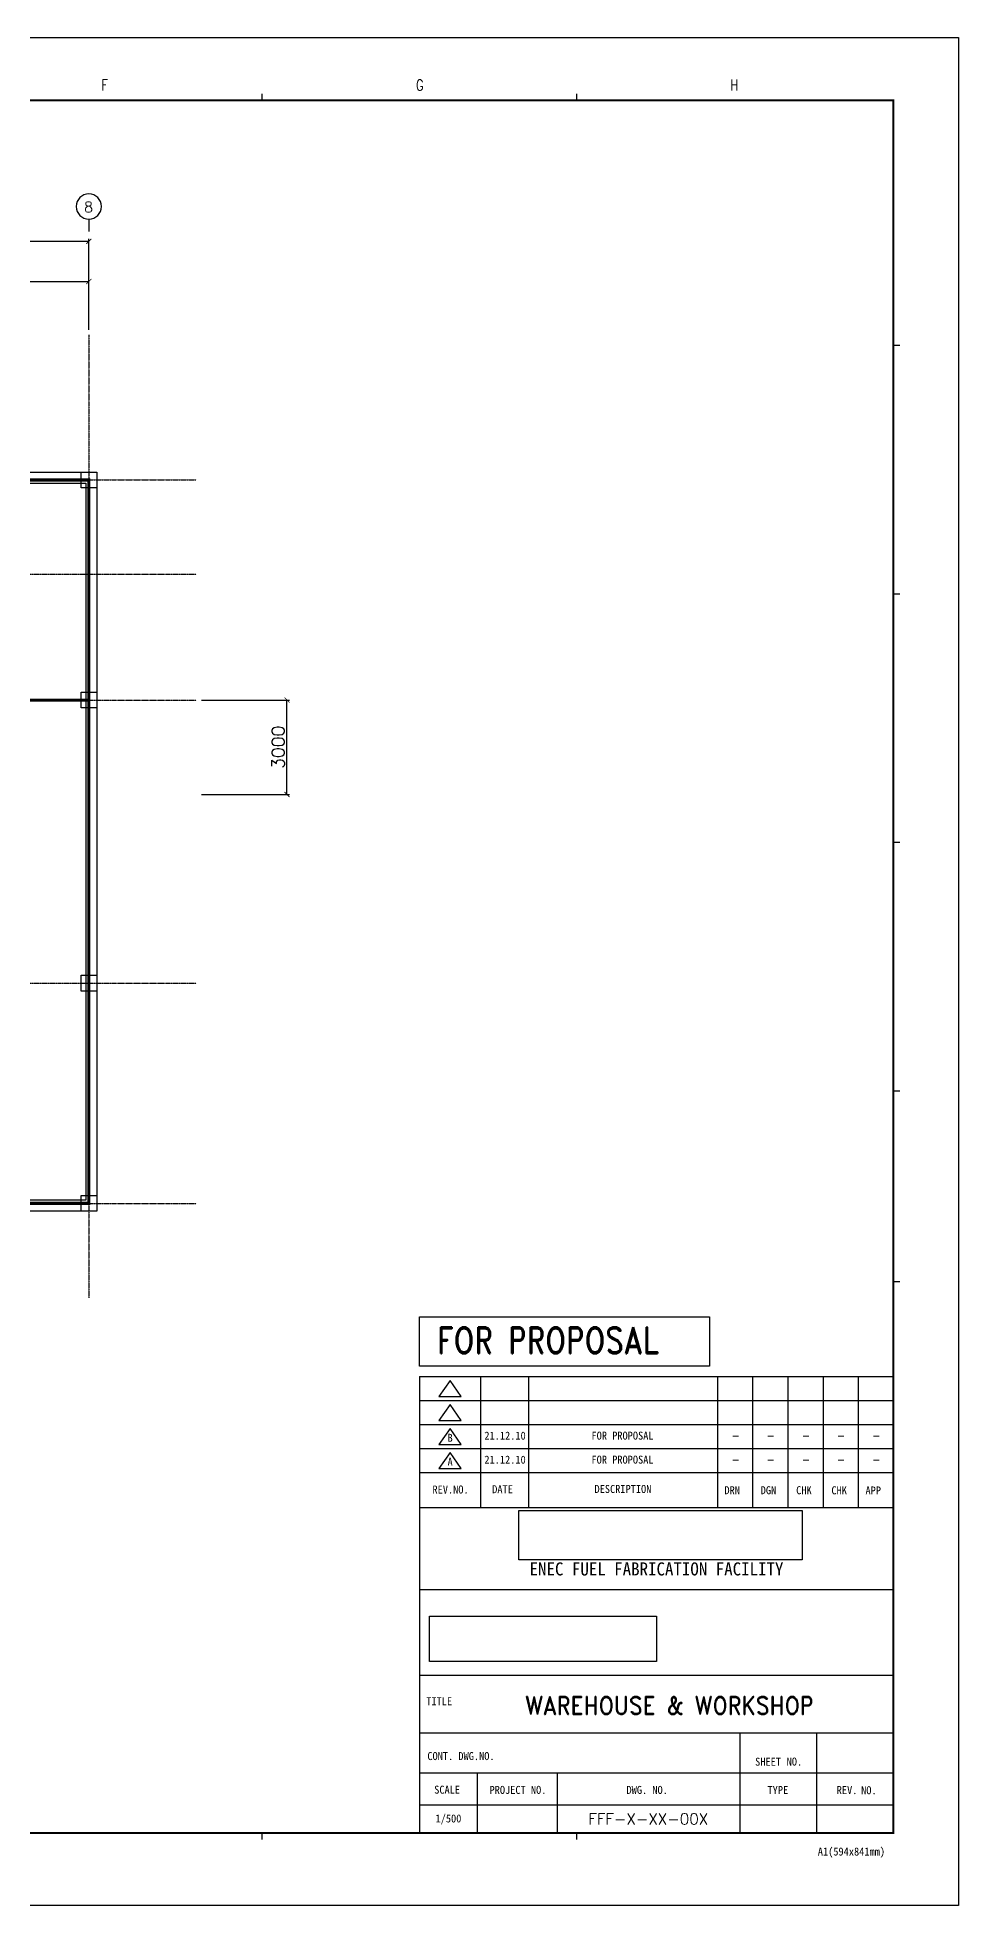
# Model space of a CAD drawing. Header units: millimetres. Extents: x -987 to 170303, y -109752 to 296645.
# Drawn here: x 53828 to 83113, y 107851 to 167251 of the extents above; entities that cross this region are included whole.
import ezdxf
from ezdxf.enums import TextEntityAlignment as Align

# ---------------------------------------------------------------- set-up
doc = ezdxf.new("R2010")
doc.units = ezdxf.units.MM
doc.header["$XCLIPFRAME"] = 2
doc.linetypes.add('AXES', pattern=[50.8, 31.75, -6.35, 6.35, -6.35])
doc.linetypes.add('CENTER', pattern=[2, 1.25, -0.25, 0.25, -0.25])
doc.layers.add('0 외형선', color=3, linetype='Continuous', lineweight=25)
doc.layers.add('TEXT', color=7, linetype='Continuous', lineweight=15)
for name, color, linetype in [('Center Line', 1, 'CENTER'), ('COL', 2, 'Continuous'), ('dim', 7, 'Continuous'), ('SYM', 7, 'Continuous'), ('TITLEBOX', 7, 'Continuous'), ('TXT', 2, 'Continuous')]:
    doc.layers.add(name, color=color, linetype=linetype)
doc.styles.add('RD20', font='ROMAND.SHX', dxfattribs={"width": 0.8, "height": 2})
doc.styles.add('RD6', font='ROMAND.shx', dxfattribs={"width": 0.83, "height": 6})
doc.styles.add('ROMAND', font='romand')
doc.styles.add('RomanS', font='romans.shx')
doc.styles.add('TBOX', font='romans.shx')
doc.styles.add('돋움체', font='')
doc.styles.get('돋움체').set_extended_font_data('DotumChe')
doc.dimstyles.new('HYUNDAI', dxfattribs={"dimscale": 120, "dimtxt": 3, "dimasz": 3, "dimexe": 1, "dimexo": 2, "dimgap": 1, "dimtad": 1, "dimdec": 0, "dimdsep": 46, "dimtxsty": 'RomanS', "dimcen": 0, "dimclrd": 256, "dimclre": 256, "dimclrt": 3, "dimadec": 0, "dimazin": 0, "dimtfac": 1, "dimtdec": 0, "dimtix": 1, "dimtmove": 2, "dimatfit": 3, "dimfxl": 1, "dimtvp": 1, "dimtolj": 1, "dimarcsym": 0})
picture_1 = doc.add_image_def('image1', size_in_pixel=(850, 283))
picture_2 = doc.add_image_def('image2.jpg', size_in_pixel=(500, 87))

# ---------------------------------------------------------------- blocks, each defined once
blk = doc.blocks.new('_ArchTick')
at = {"color": 0, "linetype": 'ByBlock', "const_width": 0.15}
blk.add_lwpolyline([(-0.5, -0.5), (0.5, 0.5)], dxfattribs=at)
blk = doc.blocks.new('*D53')
at = {"layer": 'Defpoints', "color": 0}
for p in [(55465, 160767), (13465, 157789), (55465, 157789)]:
    blk.add_point(p, dxfattribs=at)
at = {"layer": 'dim', "lineweight": -2}
for p, q in [((13465, 157949), (13465, 160847)), ((13465, 160767), (55465, 160767)), ((55465, 157949), (55465, 160847))]:
    blk.add_line(p, q, dxfattribs=at)
at = {"layer": 'dim', "lineweight": -2, "xscale": 160, "yscale": 160, "zscale": 160, "rotation": 180}
blk.add_blockref('_ArchTick', (13465, 160767), dxfattribs=at)
at = {"layer": 'dim', "lineweight": -2, "xscale": 160, "yscale": 160, "zscale": 160}
blk.add_blockref('_ArchTick', (55465, 160767), dxfattribs=at)
at = {"layer": 'dim', "color": 0, "insert": (34465, 161047), "char_height": 400, "attachment_point": 5, "style": 'RomanS', "bg_fill": 3, "box_fill_scale": 1.1, "bg_fill_color": 257, "bg_fill_transparency": 0}
blk.add_mtext('\\A1;42000', dxfattribs=at)
blk = doc.blocks.new('*D59')
at = {"layer": 'Defpoints', "color": 0}
for p in [(55465, 159488), (49465, 157789), (55465, 157789)]:
    blk.add_point(p, dxfattribs=at)
at = {"layer": 'dim', "lineweight": -2}
for p, q in [((49465, 157949), (49465, 159568)), ((49465, 159488), (55465, 159488)), ((55465, 157949), (55465, 159568))]:
    blk.add_line(p, q, dxfattribs=at)
at = {"layer": 'dim', "lineweight": -2, "xscale": 160, "yscale": 160, "zscale": 160, "rotation": 180}
blk.add_blockref('_ArchTick', (49465, 159488), dxfattribs=at)
at = {"layer": 'dim', "lineweight": -2, "xscale": 160, "yscale": 160, "zscale": 160}
blk.add_blockref('_ArchTick', (55465, 159488), dxfattribs=at)
at = {"layer": 'dim', "color": 0, "insert": (52465, 159768), "char_height": 400, "attachment_point": 5, "style": 'RomanS', "bg_fill": 3, "box_fill_scale": 1.1, "bg_fill_color": 257, "bg_fill_transparency": 0}
blk.add_mtext('\\A1;6000', dxfattribs=at)
blk = doc.blocks.new('*D77')
at = {"layer": 'Defpoints', "color": 0}
for p in [(58882, 146180), (61762, 146180), (58882, 143180)]:
    blk.add_point(p, dxfattribs=at)
at = {"layer": 'dim', "lineweight": -2}
for p, q in [((59042, 146180), (61842, 146180)), ((61762, 143180), (61762, 146180)), ((59042, 143180), (61842, 143180))]:
    blk.add_line(p, q, dxfattribs=at)
at = {"layer": 'dim', "lineweight": -2, "xscale": 160, "yscale": 160, "zscale": 160}
for p, rotation in [((61762, 146180), 90), ((61762, 143180), 270)]:
    blk.add_blockref('_ArchTick', p, dxfattribs=dict(at, rotation=rotation))
at = {"layer": 'dim', "color": 0, "insert": (61482, 144680), "char_height": 400, "attachment_point": 5, "rotation": 90, "style": 'RomanS', "bg_fill": 3, "box_fill_scale": 1.1, "bg_fill_color": 257, "bg_fill_transparency": 0}
blk.add_mtext('\\A1;3000', dxfattribs=at)
blk = doc.blocks.new('주열')
at = {"layer": 'SYM'}
blk.add_line((0, 600), (0, 0), dxfattribs=at)
blk.add_circle((0, 1200), 600, dxfattribs=at)

msp = doc.modelspace()

# ---------------------------------------------------------------- linework, layer by layer
msp.add_line((81039.2, 111060.4), (81039.2, 110144.6))
at = {"layer": '0 외형선', "linetype": 'Continuous'}
for points in [[(13215.2, 153429.8), (55715.2, 153429.8), (55715.2, 129929.8), (13215.2, 129929.8)], [(13565.2, 153079.8), (55365.2, 153079.8), (55365.2, 130279.8), (13565.2, 130279.8)]]:
    msp.add_lwpolyline(points, close=True, dxfattribs=at)
at = {"layer": '0 외형선', "linetype": 'Continuous', "const_width": 100}
for points in [[(43465.2, 153179.8), (55465.2, 153179.8), (55465.2, 146179.8), (43465.2, 146179.8)], [(43465.2, 146179.8), (55465.2, 146179.8), (55465.2, 130179.8), (43465.2, 130179.8)]]:
    msp.add_lwpolyline(points, close=True, dxfattribs=at)
at = {"layer": 'Center Line', "linetype": 'AXES'}
for p, q in [((8896.6, 153179.8), (58882.2, 153179.8)), ((8896.6, 150179.8), (58882.2, 150179.8)), ((8896.6, 146179.8), (58882.2, 146179.8)), ((8896.6, 137179.8), (58882.2, 137179.8)), ((8896.6, 130179.8), (58882.2, 130179.8))]:
    msp.add_line(p, q, dxfattribs=at)
at = {"layer": 'COL'}
for points in [[(55215.2, 152929.8), (55215.2, 153429.8), (55715.2, 153429.8), (55715.2, 152929.8)], [(55215.2, 145929.8), (55215.2, 146429.8), (55715.2, 146429.8), (55715.2, 145929.8)], [(55215.2, 136929.8), (55215.2, 137429.8), (55715.2, 137429.8), (55715.2, 136929.8)], [(55215.2, 129929.8), (55215.2, 130429.8), (55715.2, 130429.8), (55715.2, 129929.8)]]:
    msp.add_lwpolyline(points, close=True, dxfattribs=at)
at = {"layer": 'TITLEBOX', "color": 4, "linetype": 'Continuous'}
for p, q in [((60976.9, 165251.2), (60976.9, 165451.2)), ((60976.9, 165251.2), (60976.9, 165451.2)), ((70976.9, 165251.2), (70976.9, 165451.2)), ((70976.9, 165251.2), (70976.9, 165451.2)), ((81239.2, 157451.2), (81039.2, 157451.2)), ((81239.2, 149551.2), (81039.2, 149551.2)), ((81239.2, 141651.2), (81039.2, 141651.2)), ((81239.2, 133751.2), (81039.2, 133751.2)), ((81239.2, 127688.4), (81039.2, 127688.4)), ((60976.9, 109951), (60976.9, 110151)), ((60976.9, 109951), (60976.9, 110151)), ((70976.9, 109951), (70976.9, 110151))]:
    msp.add_line(p, q, dxfattribs=at)
at = {"layer": 'TITLEBOX', "color": 30, "linetype": 'Continuous'}
for p, q in [((65979, 126566.4), (75190.3, 126566.4)), ((65979, 125003.6), (65979, 126566.4)), ((75190.3, 126566.4), (75190.3, 125003.6)), ((75190.3, 125003.6), (65979, 125003.6)), ((70976.9, 109951), (70976.9, 110151))]:
    msp.add_line(p, q, dxfattribs=at)
at = {"layer": 'TITLEBOX'}
for p, q in [((65979, 124677.9), (81039.2, 124677.9)), ((65979, 124677.9), (65979, 110144.6)), ((65979, 124677.9), (81039.2, 124677.9)), ((65979, 124677.9), (65979, 110144.6)), ((66945.7, 124550.7), (66589.5, 124041.9)), ((66945.7, 124550.7), (66589.5, 124041.9)), ((67301.8, 124041.9), (66945.7, 124550.7)), ((67301.8, 124041.9), (66945.7, 124550.7)), ((67912.4, 124677.9), (67912.4, 120505.8)), ((67912.4, 124677.9), (67912.4, 120505.8)), ((69438.7, 124677.9), (69438.7, 120505.8)), ((69438.7, 124677.9), (69438.7, 120505.8)), ((75446.9, 124674.2), (75446.9, 120505.8)), ((75446.9, 124674.2), (75446.9, 120505.8)), ((76565.4, 124674.2), (76565.4, 120505.8)), ((76565.4, 124674.2), (76565.4, 120505.8)), ((77683.8, 124674.2), (77683.8, 120505.8)), ((77683.8, 124674.2), (77683.8, 120505.8)), ((78802.3, 124674.2), (78802.3, 120505.8)), ((78802.3, 124674.2), (78802.3, 120505.8)), ((79920.7, 124674.2), (79920.7, 120505.8)), ((79920.7, 124674.2), (79920.7, 120505.8)), ((65979, 123914.7), (81039.2, 123914.7)), ((65979, 123914.7), (81039.2, 123914.7)), ((66589.5, 124041.9), (67301.8, 124041.9)), ((66589.5, 124041.9), (67301.8, 124041.9)), ((66945.7, 123787.5), (66589.5, 123278.7)), ((66945.7, 123787.5), (66589.5, 123278.7)), ((67301.8, 123278.7), (66945.7, 123787.5)), ((67301.8, 123278.7), (66945.7, 123787.5)), ((65979, 123151.5), (81039.2, 123151.5)), ((65979, 123151.5), (81039.2, 123151.5)), ((66589.5, 123278.7), (67301.8, 123278.7)), ((66589.5, 123278.7), (67301.8, 123278.7)), ((66945.7, 123024.3), (66589.5, 122515.5)), ((66945.7, 123024.3), (66589.5, 122515.5)), ((67301.8, 122515.5), (66945.7, 123024.3)), ((67301.8, 122515.5), (66945.7, 123024.3)), ((65979, 122388.3), (81039.2, 122388.3)), ((65979, 122388.3), (81039.2, 122388.3)), ((66589.5, 122515.5), (67301.8, 122515.5)), ((66589.5, 122515.5), (67301.8, 122515.5)), ((66945.7, 122261.1), (66589.5, 121752.3)), ((66945.7, 122261.1), (66589.5, 121752.3)), ((67301.8, 121752.3), (66945.7, 122261.1)), ((67301.8, 121752.3), (66945.7, 122261.1)), ((65979, 121625.1), (81039.2, 121625.1)), ((65979, 121625.1), (81039.2, 121625.1)), ((66589.5, 121752.3), (67301.8, 121752.3)), ((66589.5, 121752.3), (67301.8, 121752.3)), ((65979, 120505.8), (81039.2, 120505.8)), ((65979, 120505.8), (81039.2, 120505.8)), ((65979, 117906.7), (81039.2, 117906.7)), ((65979, 117906.7), (81039.2, 117906.7)), ((65979, 115181.6), (81039.2, 115181.6)), ((65979, 115181.6), (81039.2, 115181.6)), ((65979, 113350), (81039.2, 113350)), ((65979, 113350), (81039.2, 113350)), ((76154.8, 113350), (76154.8, 110144.6)), ((76154.8, 113350), (76154.8, 110144.6)), ((78597, 113350), (78597, 110144.6)), ((78597, 113350), (78597, 110144.6)), ((65979, 112078), (81039.2, 112078)), ((65979, 112078), (81039.2, 112078)), ((67810.6, 112078), (67810.6, 110144.6)), ((67810.6, 112078), (67810.6, 110144.6)), ((70354.6, 112078), (70354.6, 110144.6)), ((70354.6, 112078), (70354.6, 110144.6)), ((65979, 111060.4), (81039.2, 111060.4)), ((65979, 111060.4), (81039.2, 111060.4))]:
    msp.add_line(p, q, dxfattribs=at)
at = {"layer": 'TITLEBOX', "color": 30}
msp.add_line((81039.2, 110144.6), (81039.2, 110159.7), dxfattribs=at)
at = {"layer": 'TITLEBOX', "color": 7}
msp.add_lwpolyline([(-986.8, 167251.2), (83113.2, 167251.2), (83113.2, 107851.2), (-986.8, 107851.2)], close=True, dxfattribs=at)
at = {"layer": 'TITLEBOX', "color": 4, "const_width": 70}
msp.add_lwpolyline([(1013.2, 165251.2), (81039.2, 165251.2), (81039.2, 110159.7), (1013.2, 110159.7)], close=True, dxfattribs=at)

# ---------------------------------------------------------------- texts
at = {"layer": 'SYM', "style": 'ROMAND'}
msp.add_text('8', height=336.4, dxfattribs=at).set_placement((55309.6, 161690))
at = {"layer": 'TEXT', "color": 7, "style": '돋움체'}
for s, height, p in [('B', 254.4, (66949, 122724.7)), ('21.12.10', 254.4, (68694.2, 122794.1)), ('FOR PROPOSAL', 254.396, (72428.6, 122794.1)), ('A', 254.4, (66949, 121961.6)), ('21.12.10', 254.4, (68694.2, 122030.9)), ('FOR PROPOSAL', 254.396, (72428.6, 122030.9))]:
    msp.add_text(s, height=height, dxfattribs=at).set_placement(p, align=Align.MIDDLE_CENTER)
msp.add_text('1/500', height=254.4, dxfattribs=at).set_placement((66894.8, 110602.5), align=Align.MIDDLE)
at = {"layer": 'TITLEBOX', "color": 4, "linetype": 'Continuous', "style": 'TBOX', "width": 0.75}
for s, p in [('F', (55863.9, 165557.7)), ('G', (65863.9, 165557.7)), ('H', (75863.9, 165557.7))]:
    msp.add_text(s, height=350, dxfattribs=at).set_placement(p)
at = {"layer": 'TITLEBOX', "style": '돋움체'}
for s, height, p in [('REV.NO.', 254.4, (66387.1, 120954.4)), ('REV.NO.', 254.4, (66387.1, 120954.4)), ('DATE', 254.4, (68285.4, 120964.5)), ('DATE', 254.4, (68285.4, 120964.5)), ('DESCRIPTION', 254.396, (71537.9, 120971.3)), ('DESCRIPTION', 254.396, (71537.9, 120971.3)), ('DRN', 254.4, (75668.2, 120931.4)), ('DRN', 254.4, (75668.2, 120931.4)), ('DGN', 254.4, (76822.1, 120931.4)), ('DGN', 254.4, (76822.1, 120931.4)), ('CHK', 254.4, (77948.6, 120931.4)), ('CHK', 254.4, (77948.6, 120931.4)), ('CHK', 254.4, (79069, 120928.6)), ('CHK', 254.4, (79069, 120928.6)), ('APP', 254.4, (80152.6, 120923.4)), ('APP', 254.4, (80152.6, 120923.4)), ('TITLE', 254.4, (66190, 114224.5)), ('TITLE', 254.4, (66190, 114224.5)), ('CONT. DWG.NO.', 254.396, (66224.7, 112479.8)), ('CONT. DWG.NO.', 254.396, (66224.7, 112479.8)), ('SHEET', 254.4, (76643.6, 112300.3)), ('SHEET', 254.4, (76643.6, 112300.3)), ('NO.', 254.4, (77646, 112304.1)), ('NO.', 254.4, (77646, 112304.1)), ('SCALE', 254.4, (66442.1, 111410.7)), ('SCALE', 254.4, (66442.1, 111410.7)), ('PROJECT NO.', 254.396, (68201.3, 111403.2)), ('PROJECT NO.', 254.396, (68201.3, 111403.2)), ('DWG. NO.', 254.4, (72555.1, 111403.2)), ('DWG. NO.', 254.4, (72555.1, 111403.2)), ('TYPE', 254.4, (77036.7, 111400.6)), ('TYPE', 254.4, (77036.7, 111400.6)), ('REV.', 254.4, (79238.2, 111397.9)), ('REV.', 254.4, (79238.2, 111397.9)), ('NO.', 254.4, (80014.6, 111393.2)), ('NO.', 254.4, (80014.6, 111393.2))]:
    msp.add_text(s, height=height, dxfattribs=at).set_placement(p)
at = {"layer": 'TITLEBOX', "color": 3, "style": '돋움체'}
msp.add_text('ENEC FUEL FABRICATION FACILITY', height=416.189, dxfattribs=at).set_placement((73509.1, 118556.5), align=Align.MIDDLE)
at = {"layer": 'TITLEBOX', "color": 0, "style": '돋움체'}
msp.add_text('A1(594x841mm)', height=254.396, dxfattribs=at).set_placement((78636.9, 109444.2))
at = {"layer": 'TXT', "color": 30, "linetype": 'Continuous', "style": 'RD6', "width": 0.83}
msp.add_text('FOR PROPOSAL', height=835.501, dxfattribs=at).set_placement((66529.6, 125406.7))
at = {"layer": 'TXT', "color": 7, "style": 'RD20', "width": 0.83}
for p in [(76022.1, 122654.7), (77140.6, 122654.7), (78259, 122654.7), (79377.5, 122654.7), (80495.9, 122654.7), (76022.1, 121891.5), (77140.6, 121891.5), (78259, 121891.5), (79377.5, 121891.5), (80495.9, 121891.5)]:
    msp.add_text('-', height=282.8, dxfattribs=at).set_placement(p, align=Align.CENTER)
at = {"layer": 'TXT', "color": 7, "style": 'ROMAND', "width": 0.9}
msp.add_text('WAREHOUSE & WORKSHOP', height=565.517, dxfattribs=at).set_placement((73918.7, 114213.2), align=Align.MIDDLE)
at = {"layer": 'TXT', "color": 7, "style": 'RD20'}
msp.add_text('FFF-X-XX-00X', height=353.448, dxfattribs=at).set_placement((73247.8, 110432.1), align=Align.CENTER)

# ---------------------------------------------------------------- pictures from other files: only their frames are drawn
image = msp.add_image(picture_2, insert=(69127.4, 118850.6), size_in_units=(9015.9, 1568.8))
image.dxf.flags = 7
image = msp.add_image(picture_1, insert=(66154.1, 114990.9), size_in_units=(7427.9, 2473.1))
image.set_boundary_path([(15.17, 45.797), (840.684, 210.9)])

# ---------------------------------------------------------------- next in the draw order: dimensions: what is measured, and where the dimension line sits
at = {"layer": 'dim'}
dim = msp.add_linear_dim(base=(55465.2, 160767.3), p1=(13465.2, 157789.4), p2=(55465.2, 157789.4), dimstyle='HYUNDAI', override={"dimscale": 80, "dimtxt": 5, "dimasz": 2, "dimpost": '\\X', "dimblk1": 'ArchTick', "dimblk2": 'ArchTick', "dimsah": 1, "dimclrt": 0, "dimtfill": 1}, dxfattribs=at)
dim.commit()
dim.dimension.update_dxf_attribs({"geometry": '*D53', "text_midpoint": (34465.2, 161047.3)})
dim = msp.add_linear_dim(base=(61762.2, 146179.8), p1=(58882.2, 143179.8), p2=(58882.2, 146179.8), angle=90, dimstyle='HYUNDAI', override={"dimscale": 80, "dimtxt": 5, "dimasz": 2, "dimpost": '\\X', "dimblk1": 'ArchTick', "dimblk2": 'ArchTick', "dimsah": 1, "dimclrt": 0, "dimtfill": 1}, dxfattribs=at)
dim.commit()
dim.dimension.update_dxf_attribs({"geometry": '*D77', "text_midpoint": (61482.2, 144679.8)})

# ---------------------------------------------------------------- next in the draw order: block references
at = {"layer": 'SYM', "xscale": -0.6666666666666666, "yscale": 0.6666666666666666, "zscale": 0.6666666666666666, "rotation": 359.9999999999999}
msp.add_blockref('주열', (55465.2, 161074.2), dxfattribs=at)

# ---------------------------------------------------------------- next in the draw order: dimensions: what is measured, and where the dimension line sits
at = {"layer": 'dim'}
dim = msp.add_linear_dim(base=(55465.2, 159487.8), p1=(49465.2, 157789.4), p2=(55465.2, 157789.4), dimstyle='HYUNDAI', override={"dimscale": 80, "dimtxt": 5, "dimasz": 2, "dimpost": '\\X', "dimblk1": 'ArchTick', "dimblk2": 'ArchTick', "dimsah": 1, "dimclrt": 0, "dimtfill": 1}, dxfattribs=at)
dim.commit()
dim.dimension.update_dxf_attribs({"geometry": '*D59', "text_midpoint": (52465.2, 159767.8)})

# ---------------------------------------------------------------- next in the draw order: linework, layer by layer
at = {"layer": 'Center Line', "linetype": 'AXES'}
msp.add_line((55465.2, 157789.4), (55465.2, 127179.8), dxfattribs=at)

doc.saveas('drawing.dxf')
